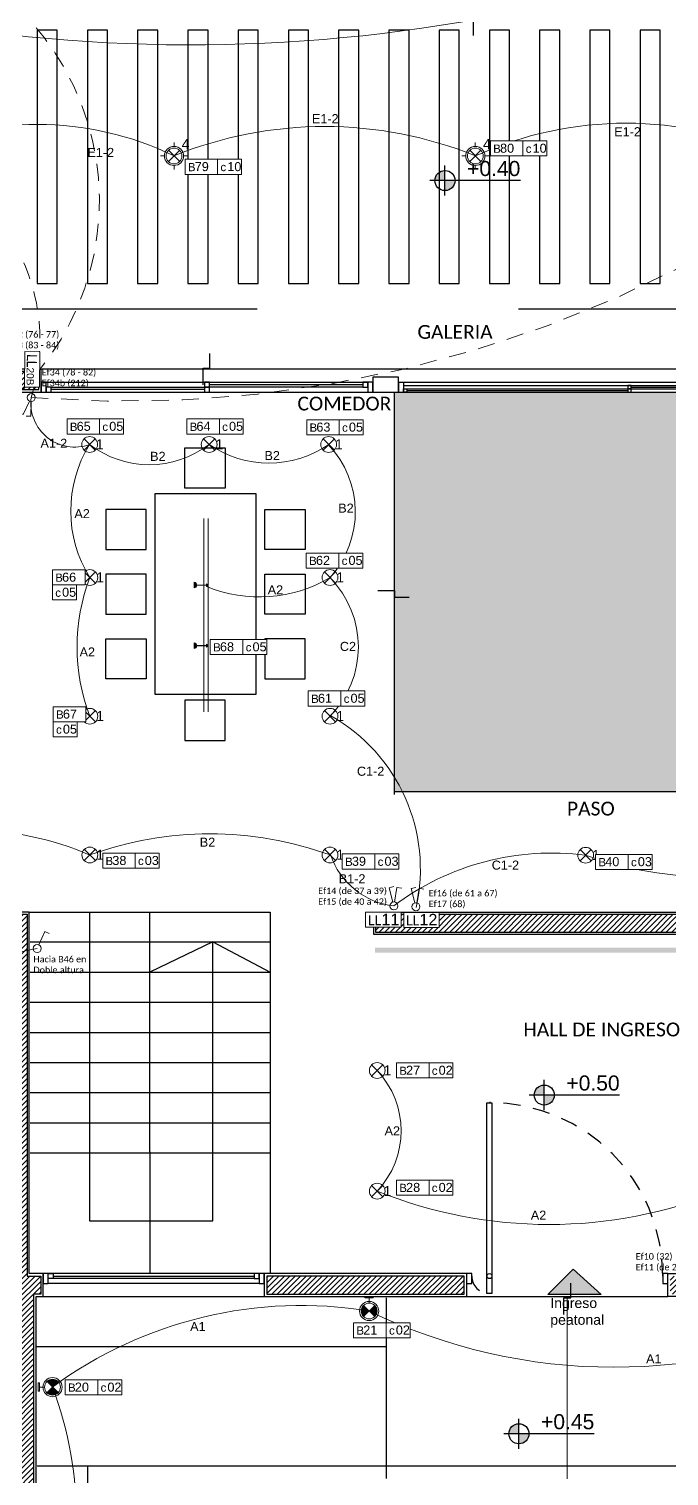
# Model space of a CAD drawing. Header units: millimetres. Extents: x 430 to 1353, y -204 to 152.
# Drawn here: x 650.39 to 656.76, y -59.37 to -44.97 of the extents above; entities that cross this region are included whole.
import ezdxf
from ezdxf.enums import TextEntityAlignment as Align

# ---------------------------------------------------------------- set-up
doc = ezdxf.new("R2010")
doc.units = ezdxf.units.MM
doc.linetypes.add('DASHED', pattern=[0.3, 0.17, -0.13])
doc.layers.get('0').update_dxf_attribs({"color": 250})
for name, color, linetype in [('AN - Designacion Corte 1-50', 252, 'Continuous'), ('AN - Designacion Nivel 1-50', 252, 'Continuous'), ('AN - Texto 1-50', 252, 'Continuous'), ('AR - Carpinteria', 252, 'Continuous'), ('AR - Equipamiento Fijo', 252, 'Continuous'), ('AR - Ht', 252, 'Continuous'), ('AR - Proyeccion', 252, 'DASHED'), ('AR - Vista 05', 252, 'Continuous'), ('AR - Vista 1', 252, 'Continuous'), ('AR - Vista 3', 252, 'Continuous'), ('AR - Vista 4', 252, 'Continuous'), ('AR-VISTA-1', 252, 'Continuous'), ('AR_Vista 1', 252, 'Continuous'), ('ND- ESPACIOS', 253, 'Continuous')]:
    doc.layers.add(name, color=color, linetype=linetype)
for name, color, linetype, lineweight in [('ND-Apliques', 1, 'Continuous', 15), ('ND-IUG- Cable led', 1, 'Continuous', 13), ('ND-IUG-C10', 152, 'Continuous', 13), ('ND-IUG-C2', 150, 'Continuous', 13), ('ND-IUG-C3', 82, 'Continuous', 13), ('ND-IUG-C5', 40, 'Continuous', 13), ('ND-IUG-C6', 173, 'Continuous', 13), ('ND-IUG-C9', 200, 'Continuous', 13), ('ND-LL_Num', 7, 'Continuous', 9), ('ND-Llaves', 92, 'Continuous', 9), ('ND-texto', 251, 'Continuous', 15)]:
    doc.layers.add(name, color=color, linetype=linetype, lineweight=lineweight)
doc.styles.add('1', font='arial.ttf')
doc.styles.add('1.50 txt especificaciones', font='tahoma.ttf', dxfattribs={"height": 0.075})
doc.styles.add('Arial', font='arial.ttf')
doc.styles.add('IMPLANTACION', font='arial.ttf', dxfattribs={"height": 0.3})
doc.styles.get("Standard").update_dxf_attribs({"font": 'arial.ttf'})
doc.styles.add('Texto 1 50', font='arial.ttf', dxfattribs={"height": 0.1})
doc.styles.add('Texto Simbolos 1 50', font='arial.ttf', dxfattribs={"height": 0.15})

# ---------------------------------------------------------------- blocks, each defined once
blk = doc.blocks.new('Aplieque_Cielo-tierra')
h = blk.add_hatch(color=256)
h.dxf.hatch_style = 1
h.paths.add_polyline_path([(0, 0.143), (-0.055, 0.199, 0.293406), (-0.073, 0.116, 0.107717), (-0.055, 0.088)])
h.paths.add_polyline_path([(0.074, 0.171, 0.107717), (0.056, 0.199), (0, 0.143), (0.056, 0.088, 0.293406)])
for p, q in [((-0.055, 0.199), (0.056, 0.088)), ((-0.055, 0.088), (0.056, 0.199)), ((-0.041, 0), (0.041, 0)), ((0, 0.065), (0, 0.012))]:
    blk.add_line(p, q)
blk.add_lwpolyline([(-0.041, 0), (0.041, 0), (0.041, 0.012), (-0.041, 0.012)], close=True)
for radius in [0.0953, 0.0786]:
    blk.add_circle((0, 0.143), radius)
blk = doc.blocks.new('Aplique para techo exterior')
for p, q in [((-0.095, 0), (-0.135, 0)), ((-0.056, -0.056), (0.056, 0.056)), ((-0.056, 0.056), (0.056, -0.056)), ((0, 0.095), (0, 0.135)), ((0.095, 0), (0.135, 0)), ((0, -0.095), (0, -0.135))]:
    blk.add_line(p, q)
for radius in [0.0953, 0.0786]:
    blk.add_circle((0, 0), radius)
at = {"insert": (0.076, 0.167), "char_height": 0.1, "attachment_point": 1, "style": 'IMPLANTACION'}
blk.add_mtext_dynamic_manual_height_columns('4', width=0.07241, gutter_width=1.5, heights=[0], dxfattribs=at)
blk = doc.blocks.new('Aplique_ext_caja 7x7')
for p, q in [((-0.056, 0.056), (0.056, -0.056)), ((-0.056, -0.056), (0.056, 0.056))]:
    blk.add_line(p, q)
blk.add_circle((0, 0), 0.0786)
blk = doc.blocks.new('*U439')
blk.add_blockref('Aplique_ext_caja 7x7', (0, 0))
at = {"insert": (0.063, 0.052), "char_height": 0.1, "attachment_point": 1, "style": 'IMPLANTACION'}
blk.add_mtext_dynamic_manual_height_columns('1', width=0.08011, gutter_width=0.558, heights=[0], dxfattribs=at)
blk = doc.blocks.new('*U422')
blk.add_blockref('Aplique_ext_caja 7x7', (0, 0))
at = {"insert": (0.063, 0.052), "char_height": 0.1, "attachment_point": 1, "style": 'IMPLANTACION'}
blk.add_mtext_dynamic_manual_height_columns('1', width=0.08011, gutter_width=0.558, heights=[0], dxfattribs=at)
blk = doc.blocks.new('*U423')
blk.add_blockref('Aplique_ext_caja 7x7', (0, 0))
at = {"insert": (0.063, 0.052), "char_height": 0.1, "attachment_point": 1, "style": 'IMPLANTACION'}
blk.add_mtext_dynamic_manual_height_columns('1', width=0.08011, gutter_width=0.558, heights=[0], dxfattribs=at)
blk = doc.blocks.new('*U424')
blk.add_blockref('Aplique_ext_caja 7x7', (0, 0))
at = {"insert": (0.063, 0.052), "char_height": 0.1, "attachment_point": 1, "style": 'IMPLANTACION'}
blk.add_mtext_dynamic_manual_height_columns('1', width=0.08011, gutter_width=0.558, heights=[0], dxfattribs=at)
blk = doc.blocks.new('*U430')
blk.add_blockref('Aplique_ext_caja 7x7', (0, 0))
at = {"insert": (0.063, 0.052), "char_height": 0.1, "attachment_point": 1, "style": 'IMPLANTACION'}
blk.add_mtext_dynamic_manual_height_columns('1', width=0.08011, gutter_width=0.558, heights=[0], dxfattribs=at)
blk = doc.blocks.new('*U431')
blk.add_blockref('Aplique_ext_caja 7x7', (0, 0))
at = {"insert": (0.063, 0.052), "char_height": 0.1, "attachment_point": 1, "style": 'IMPLANTACION'}
blk.add_mtext_dynamic_manual_height_columns('1', width=0.08011, gutter_width=0.558, heights=[0], dxfattribs=at)
blk = doc.blocks.new('*U432')
blk.add_blockref('Aplique_ext_caja 7x7', (0, 0))
at = {"insert": (0.063, 0.052), "char_height": 0.1, "attachment_point": 1, "style": 'IMPLANTACION'}
blk.add_mtext_dynamic_manual_height_columns('1', width=0.08011, gutter_width=0.558, heights=[0], dxfattribs=at)
blk = doc.blocks.new('*U433')
blk.add_blockref('Aplique_ext_caja 7x7', (0, 0))
at = {"insert": (0.063, 0.052), "char_height": 0.1, "attachment_point": 1, "style": 'IMPLANTACION'}
blk.add_mtext_dynamic_manual_height_columns('1', width=0.08011, gutter_width=0.558, heights=[0], dxfattribs=at)
blk = doc.blocks.new('*U434')
blk.add_blockref('Aplique_ext_caja 7x7', (0, 0))
at = {"insert": (0.063, 0.052), "char_height": 0.1, "attachment_point": 1, "style": 'IMPLANTACION'}
blk.add_mtext_dynamic_manual_height_columns('1', width=0.08011, gutter_width=0.558, heights=[0], dxfattribs=at)
blk = doc.blocks.new('*U406')
blk.add_blockref('Aplique_ext_caja 7x7', (0, 0))
at = {"insert": (0.063, 0.052), "char_height": 0.1, "attachment_point": 1, "style": 'IMPLANTACION'}
blk.add_mtext_dynamic_manual_height_columns('1', width=0.08011, gutter_width=0.558, heights=[0], dxfattribs=at)
blk = doc.blocks.new('*U407')
blk.add_blockref('Aplique_ext_caja 7x7', (0, 0))
at = {"insert": (0.063, 0.052), "char_height": 0.1, "attachment_point": 1, "style": 'IMPLANTACION'}
blk.add_mtext_dynamic_manual_height_columns('1', width=0.08011, gutter_width=0.558, heights=[0], dxfattribs=at)
blk = doc.blocks.new('*U394')
blk.add_blockref('Aplique_ext_caja 7x7', (0, 0))
at = {"insert": (0.063, 0.052), "char_height": 0.1, "attachment_point": 1, "style": 'IMPLANTACION'}
blk.add_mtext_dynamic_manual_height_columns('1', width=0.08011, gutter_width=0.558, heights=[0], dxfattribs=at)
blk = doc.blocks.new('N_Boca')
at = {"ltscale": 0.5}
blk.add_wipeout([(0, 0.15), (0.324, 0.15), (0.324, 0), (0, 0)], dxfattribs=at)
blk.add_lwpolyline([(0, 0.15), (0.324, 0.15), (0.324, 0), (0, 0)], close=True, dxfattribs=at)
at = {"ltscale": 0.5, "insert": (0.028, 0.113), "char_height": 0.0816, "attachment_point": 1, "style": '1'}
blk.add_mtext_dynamic_manual_height_columns('B', width=0.06653, gutter_width=2.041, heights=[0], dxfattribs=at)
at = {"ltscale": 0.5, "style": '1'}
blk.add_attdef('BOCA', (0.096, 0.032), '', height=0.09, dxfattribs=at)
blk = doc.blocks.new('Llave_2_puntos')
for points in [[(0, 0.11), (0, 0.256), (0.048, 0.256)], [(0.017, 0.106), (0.077, 0.24), (0.121, 0.22)]]:
    blk.add_lwpolyline(points)
blk.add_circle((0, 0.07), 0.04)
blk = doc.blocks.new('Llave_1_punto')
blk.add_lwpolyline([(0.017, 0.106), (0.077, 0.24), (0.121, 0.22)])
blk.add_circle((0, 0.07), 0.04)
blk = doc.blocks.new('N_Llave')
at = {"ltscale": 0.5}
blk.add_wipeout([(0, 0), (0.353, 0), (0.353, 0.15), (0, 0.15)], dxfattribs=at)
blk.add_wipeout([(0, 0), (0.353, 0), (0.353, 0.15), (0, 0.15)], dxfattribs=at)
blk.add_lwpolyline([(0, 0), (0.353, 0), (0.353, 0.15), (0, 0.15)], close=True, dxfattribs=at)
at = {"ltscale": 0.5, "insert": (0.023, 0.02), "char_height": 0.1, "attachment_point": 7, "style": '1.50 txt especificaciones'}
blk.add_mtext_dynamic_manual_height_columns('LL', width=0.02479, gutter_width=0.278, heights=[0], dxfattribs=at)
at = {"ltscale": 0.5, "style": '1'}
blk.add_attdef('00', text='', height=1, dxfattribs=at).set_placement((0.157, 0.021), (0.336, 0.021), align=Align.ALIGNED)
blk = doc.blocks.new('Designacion Nivel Planta 1 50')
h = blk.add_hatch(color=256)
h.dxf.hatch_style = 1
h.paths.add_polyline_path([(0, 0.1, 0.414214), (-0.1, 0), (0, 0)])
h.paths.add_polyline_path([(0.1, 0), (0, 0), (0, -0.1, 0.414214)])
for p, q in [((0, -0.15), (0, 0.15)), ((0.75, 0), (-0.15, 0))]:
    blk.add_line(p, q)
blk.add_circle((0, 0), 0.1)
at = {"style": 'Texto Simbolos 1 50'}
blk.add_attdef('NIVEL', text='', height=0.15, dxfattribs=at).set_placement((0.75, 0), align=Align.BOTTOM_RIGHT)
blk = doc.blocks.new('*U61')
at = {"layer": 'AR - Carpinteria'}
for p, q in [((0.05, 0.1), (0, 0.1)), ((0, 0), (0.05, 0)), ((0.05, 0), (0.05, 0.1)), ((1.95, 0.1), (1.95, 0)), ((2, 0.1), (1.95, 0.1)), ((1.95, 0), (2, 0))]:
    blk.add_line(p, q, dxfattribs=at)
blk.add_lwpolyline([(0.2, -0.1), (0.2, 1.8), (0.25, 1.8), (0.25, -0.1)], close=True, dxfattribs=at)
blk.add_circle((0.225, 0.075), 0.025, dxfattribs=at)
at = {"layer": 'AR - Carpinteria', "color": 252, "linetype": 'DASHED'}
for radius, start, end in [(1.726, 0, 90), (0.175, 180, 270)]:
    blk.add_arc((0.225, 0.075), radius, start, end, dxfattribs=at)
blk = doc.blocks.new('*U494')
at = {"color": 8}
for p, q in [((1.625, 0.025), (0.1, 0.025)), ((1.675, 0.075), (3.2, 0.075))]:
    blk.add_line(p, q, dxfattribs=at)
at = {"layer": 'AR - Carpinteria'}
for p, q in [((0.05, 0.1), (3.25, 0.1)), ((0.05, 0), (3.25, 0)), ((0.1, 0.05), (1.625, 0.05)), ((3.2, 0.05), (1.675, 0.05))]:
    blk.add_line(p, q, dxfattribs=at)
for points in [[(0, 0), (0.05, 0), (0.05, 0.1), (0, 0.1)], [(0.05, 0), (0.1, 0), (0.1, 0.05), (0.05, 0.05)], [(1.675, 0.1), (1.625, 0.1), (1.625, 0.05), (1.675, 0.05)], [(1.625, 0), (1.675, 0), (1.675, 0.05), (1.625, 0.05)], [(3.25, 0.1), (3.2, 0.1), (3.2, 0.05), (3.25, 0.05)], [(3.25, 0), (3.3, 0), (3.3, 0.1), (3.25, 0.1)]]:
    blk.add_lwpolyline(points, close=True, dxfattribs=at)
blk = doc.blocks.new('*U98')
for p, q in [((0, 0.1), (6.85, 0.1)), ((0, 0.1), (0, 0)), ((0, 0), (6.85, 0)), ((0.05, 0.1), (0.05, 0)), ((0.05, 0.067), (6.8, 0.067)), ((0.05, 0.033), (6.8, 0.033)), ((6.8, 0.1), (6.8, 0)), ((6.85, 0.1), (6.85, 0))]:
    blk.add_line(p, q)
at = {"color": 8}
for p, q in [((0.083, 0.017), (2.283, 0.017)), ((2.317, 0.05), (4.533, 0.05)), ((4.567, 0.083), (6.767, 0.083))]:
    blk.add_line(p, q, dxfattribs=at)
for points in [[(0.083, 0), (0.05, 0), (0.05, 0.033), (0.083, 0.033)], [(2.283, 0.033), (2.317, 0.033), (2.317, 0.067), (2.283, 0.067)], [(2.283, 0), (2.317, 0), (2.317, 0.033), (2.283, 0.033)], [(4.533, 0.067), (4.567, 0.067), (4.567, 0.1), (4.533, 0.1)], [(4.533, 0.033), (4.567, 0.033), (4.567, 0.067), (4.533, 0.067)], [(6.767, 0.067), (6.8, 0.067), (6.8, 0.1), (6.767, 0.1)]]:
    blk.add_lwpolyline(points, close=True)
blk = doc.blocks.new('*U294')
at = {"color": 8}
blk.add_line((2.1, 0.025), (0.1, 0.025), dxfattribs=at)
at = {"layer": 'AR - Carpinteria'}
for p, q in [((0.05, 0.1), (2.15, 0.1)), ((0.05, 0), (2.15, 0)), ((0.1, 0.05), (2.1, 0.05))]:
    blk.add_line(p, q, dxfattribs=at)
for points in [[(0, 0), (0.05, 0), (0.05, 0.1), (0, 0.1)], [(0.05, 0), (0.1, 0), (0.1, 0.05), (0.05, 0.05)], [(2.15, 0), (2.1, 0), (2.1, 0.05), (2.15, 0.05)], [(2.15, 0), (2.2, 0), (2.2, 0.1), (2.15, 0.1)]]:
    blk.add_lwpolyline(points, close=True, dxfattribs=at)
blk = doc.blocks.new('PLANTA BAJA')
at = {"layer": 'AR - Ht', "true_color": 0x383838, "transparency": 33554610}
h = blk.add_hatch(dxfattribs=at)
h.set_pattern_fill('ANSI31', color=250, scale=0.012)
h.set_pattern_definition([(45, (-605.2518, -51.777135), (-0.0269407684, 0.0269407684), [])])
h.paths.add_polyline_path([(23.605, 24.735), (23.425, 24.735), (23.425, 24.69), (22.52, 24.69), (22.52, 24.63), (22.759, 24.63), (22.759, 24.58), (22.52, 24.58), (22.52, 24.52), (23.425, 24.52), (23.425, 24.45), (23.605, 24.45)])
h.paths.add_polyline_path([(18.205, 30.805), (18.025, 30.805), (18.025, 30.625), (18.205, 30.625)])
h.paths.add_polyline_path([(0.205, 16.225), (1.215, 16.225), (1.215, 16.405), (0.025, 16.405), (0.025, 10.52), (0.205, 10.52), (0.205, 11.89), (0.205, 13.002), (1.197, 13.002), (1.197, 13.068), (0.517, 13.068), (0.517, 13.118), (1.197, 13.118), (1.197, 13.182), (0.205, 13.182), (0.205, 14.957), (0.82, 14.957), (0.82, 15.077), (0.205, 15.077)])
h.paths.add_polyline_path([(4.45, 16.405), (2.165, 16.405), (2.165, 16.225), (3.625, 16.225), (3.625, 13.182), (2.638, 13.182), (2.638, 13.118), (3.318, 13.118), (3.318, 13.068), (2.638, 13.068), (2.638, 13.002), (3.625, 13.002), (3.625, 12.015), (3.805, 12.015), (3.805, 16.225), (4.45, 16.225)])
h.paths.add_polyline_path([(7.455, 16.405), (5.5, 16.405), (5.5, 16.225), (7.455, 16.225)])
h.paths.add_polyline_path([(7.34, 11.005), (3.805, 11.005), (3.805, 11.075), (3.625, 11.075), (3.625, 10.825), (4.155, 10.825), (4.155, 8.47), (3.625, 8.47), (3.625, 8.35), (4.275, 8.35), (4.275, 10.825), (7.22, 10.825), (7.22, 7.405), (7.225, 7.405), (7.225, 0.025), (7.405, 0.025), (7.405, 7.225), (7.475, 7.225), (7.475, 7.405), (7.34, 7.405)])
h.paths.add_polyline_path([(3.805, 7.405), (2.615, 7.405), (2.615, 7.815), (2.495, 7.815), (2.495, 7.405), (0.205, 7.405), (0.205, 7.96), (0.025, 7.96), (0.025, 0.025), (0.205, 0.025), (0.205, 7.225), (3.805, 7.225)])
h.paths.add_polyline_path([(11.69, 7.405), (9.89, 7.405), (9.725, 7.405), (9.725, 7.225), (11.69, 7.225)])
h.paths.add_polyline_path([(14.62, 11.005), (10.81, 11.005), (10.81, 10.825), (14.62, 10.825)])
h.paths.add_polyline_path([(18.225, 11.005), (15.875, 11.005), (15.875, 10.825), (18.055, 10.825), (18.055, 9.505), (17.475, 9.505), (17.475, 9.175), (17.215, 9.175), (17.215, 9.055), (18.055, 9.055), (18.055, 7.405), (17.47, 7.405), (17.47, 7.225), (18.035, 7.225), (18.195, 7.225), (18.22, 7.225), (18.22, 7.405), (18.175, 7.405), (18.175, 10.825), (18.225, 10.825)])
h.paths.add_polyline_path([(18.055, 9.425), (18.055, 9.175), (17.555, 9.175), (17.555, 9.425)], flags=16)
h.paths.add_polyline_path([(16.42, 7.405), (16.375, 7.405), (16.375, 9.95), (16.255, 9.95), (16.255, 7.405), (13.74, 7.405), (13.74, 7.225), (14.29, 7.225), (14.29, 5.415), (14.74, 5.415), (14.74, 7.225), (16.395, 7.225), (16.42, 7.225)])
h.paths.add_polyline_path([(23.605, 16.405), (21.57, 16.405), (21.57, 16.225), (23.425, 16.225), (23.425, 11.685), (19.375, 11.685), (19.375, 12.365), (19.255, 12.365), (19.17, 12.365), (19.17, 12.245), (19.255, 12.245), (19.255, 11.005), (19.165, 11.005), (19.165, 10.825), (19.375, 10.825), (19.375, 11.565), (23.425, 11.565), (23.425, 7.405), (21.57, 7.405), (21.57, 7.225), (23.605, 7.225)])
h.paths.add_polyline_path([(18.22, 16.405), (17.91, 16.405), (17.91, 16.225), (18.055, 16.225), (18.055, 12.25), (18.22, 12.25), (18.22, 12.36), (18.175, 12.36), (18.175, 16.225), (18.22, 16.225)])
h.paths.add_polyline_path([(21.77, 23.57), (20.762, 23.57), (20.762, 23.535), (21.362, 23.535), (21.362, 23.435), (20.762, 23.435), (20.762, 23.4), (21.66, 23.4), (21.66, 23.165), (21.77, 23.165)])
h.paths.add_polyline_path([(18.918, 23.535), (19.512, 23.535), (19.512, 23.57), (18.215, 23.57), (18.215, 23.615), (18.025, 23.615), (18.025, 19.825), (18.23, 19.825), (18.255, 19.825), (18.255, 20.005), (18.205, 20.005), (18.205, 23.4), (19.512, 23.4), (19.512, 23.435), (18.918, 23.435)])
h.paths.add_polyline_path([(23.605, 30.805), (23.355, 30.805), (23.355, 30.625), (23.425, 30.625), (23.425, 26.15), (21.66, 26.15), (21.66, 24.52), (21.77, 24.52), (21.77, 26.04), (23.425, 26.04), (23.425, 25.785), (23.605, 25.785)])
h.paths.add_polyline_path([(3.825, 20.005), (2.375, 20.005), (2.375, 20.055), (2.265, 20.055), (2.265, 20.005), (0.205, 20.005), (0.205, 20.055), (0.025, 20.055), (0.025, 19.825), (3.825, 19.825)])
h.paths.add_polyline_path([(5.605, 23.61), (5.425, 23.61), (5.425, 20.005), (5.375, 20.005), (5.375, 19.825), (5.4, 19.825), (5.605, 19.825)])
h.paths.add_polyline_path([(5.605, 30.805), (5.425, 30.805), (5.425, 30.625), (5.605, 30.625)])
h.paths.add_polyline_path([(0.21, 21.41), (0.21, 21.66), (0.36, 21.66), (0.36, 21.41)], flags=16)
h.paths.add_polyline_path([(0.435, 21.66), (2.265, 21.66), (2.265, 20.905), (2.375, 20.905), (2.375, 21.66), (4.055, 21.66), (4.055, 20.96), (4.165, 20.96), (4.165, 21.635), (4.165, 22.685), (4.015, 22.685), (4.015, 21.77), (1.965, 21.77), (1.965, 22.685), (1.815, 22.685), (1.815, 21.77), (0.42, 21.77), (0.205, 21.77), (0.205, 30.625), (0.275, 30.625), (0.275, 30.805), (0.23, 30.805), (0.025, 30.805), (0.025, 21.085), (0.205, 21.085), (0.205, 21.335), (0.435, 21.335)])
h.paths.add_polyline_path([(1.995, 8.74), (1.995, 9.055), (2.445, 9.055), (2.445, 8.74)], flags=16)
h.paths.add_polyline_path([(2.615, 9.035), (2.615, 9.175), (0.205, 9.175), (0.205, 9.47), (0.025, 9.47), (0.025, 9.035), (0.025, 9.01), (0.205, 9.01), (0.205, 9.055), (1.915, 9.055), (1.915, 8.66), (2.615, 8.66)])
h.paths.add_polyline_path([(23.425, 21.935), (23.17, 21.935), (23.17, 22.09), (23.425, 22.09)], flags=16)
h.paths.add_polyline_path([(23.605, 23.4), (23.425, 23.4), (23.425, 23.335), (22.62, 23.335), (22.62, 23.275), (22.859, 23.275), (22.859, 23.225), (22.62, 23.225), (22.62, 23.165), (23.425, 23.165), (23.425, 22.165), (23.095, 22.165), (23.095, 21.935), (21.795, 21.935), (21.66, 21.935), (21.66, 21.865), (21.795, 21.865), (23.425, 21.865), (23.425, 20.005), (21.77, 20.005), (21.77, 21.115), (21.66, 21.115), (21.66, 20.005), (21.605, 20.005), (21.605, 19.825), (21.64, 19.825), (23.605, 19.825)])
at = {"layer": 'AR - Ht', "transparency": 33554559}
h = blk.add_hatch(color=254, dxfattribs=at)
h.dxf.hatch_style = 1
h.paths.add_polyline_path([(10.995, 12.225), (17.935, 12.225), (17.935, 16.2), (10.995, 16.2)])
at = {"layer": 'AR - Carpinteria'}
for p, q in [((17.895, 16.43), (7.485, 16.43)), ((7.5, 7.2), (9.7, 7.2)), ((11.715, 7.2), (13.715, 7.2))]:
    blk.add_line(p, q, dxfattribs=at)
blk.add_lwpolyline([(10.78, 16.2), (11.035, 16.2), (11.035, 16.35), (10.78, 16.35)], close=True, dxfattribs=at)
at = {"layer": 'AR - Proyeccion', "ltscale": 20}
blk.add_line((14.235, 5.515), (7.44, 5.515), dxfattribs=at)
for points in [[(7.44, 19.8), (7.44, 17.28), (7.64, 17.28), (7.64, 19.8), (7.44, 19.8)], [(7.94, 19.8), (7.94, 17.28), (8.14, 17.28), (8.14, 19.8), (7.94, 19.8)], [(8.44, 19.8), (8.44, 17.28), (8.64, 17.28), (8.64, 19.8), (8.44, 19.8)], [(8.94, 19.8), (8.94, 17.28), (9.14, 17.28), (9.14, 19.8), (8.94, 19.8)], [(9.44, 19.8), (9.44, 17.28), (9.64, 17.28), (9.64, 19.8), (9.44, 19.8)], [(9.94, 19.8), (9.94, 17.28), (10.14, 17.28), (10.14, 19.8), (9.94, 19.8)], [(10.44, 19.8), (10.44, 17.28), (10.64, 17.28), (10.64, 19.8), (10.44, 19.8)], [(10.94, 19.8), (10.94, 17.28), (11.14, 17.28), (11.14, 19.8), (10.94, 19.8)], [(11.44, 19.8), (11.44, 17.28), (11.64, 17.28), (11.64, 19.8), (11.44, 19.8)], [(11.94, 19.8), (11.94, 17.28), (12.14, 17.28), (12.14, 19.8), (11.94, 19.8)], [(12.44, 19.8), (12.44, 17.28), (12.64, 17.28), (12.64, 19.8), (12.44, 19.8)], [(12.94, 19.8), (12.94, 17.28), (13.14, 17.28), (13.14, 19.8), (12.94, 19.8)], [(13.44, 19.8), (13.44, 17.28), (13.64, 17.28), (13.64, 19.8), (13.44, 19.8)]]:
    blk.add_lwpolyline(points, dxfattribs=at)
blk.add_lwpolyline([(0.23, 17.03), (23.4, 17.03), (23.4, 16.43), (0.23, 16.43)], close=True, dxfattribs=at)
at = {"layer": 'AR - Vista 05'}
for points in [[(7.48, 16.2), (7.48, 16.43), (5.475, 16.43), (5.475, 16.2)], [(7.43, 7.2), (7.5, 7.2), (7.5, 7.43), (7.36, 7.43), (7.36, 11.025), (3.825, 11.025), (3.825, 11.095), (3.605, 11.095), (3.605, 10.805), (4.135, 10.805), (4.135, 8.49), (3.605, 8.49), (3.605, 8.33), (4.295, 8.33), (4.295, 10.805), (7.2, 10.805), (7.2, 0), (7.43, 0)], [(16.235, 9.975), (16.395, 9.975), (16.395, 7.43), (16.445, 7.43), (16.445, 7.2), (16.395, 7.2), (14.765, 7.2), (14.765, 5.39), (14.265, 5.39), (14.265, 7.2), (13.715, 7.2), (13.715, 7.43), (16.235, 7.43)], [(9.7, 7.43), (9.7, 7.2), (11.715, 7.2), (11.715, 7.43), (9.89, 7.43)]]:
    blk.add_lwpolyline(points, close=True, dxfattribs=at)
blk.add_lwpolyline([(10.79, 11.025), (14.64, 11.025), (14.64, 10.805), (10.79, 10.805), (10.79, 11.025)], dxfattribs=at)
at = {"layer": 'AR - Vista 1'}
for p, q in [((10.995, 12.195), (10.995, 16.2)), ((10.995, 12.225), (17.935, 12.225)), ((10.915, 5.515), (10.915, 7.19)), ((10.915, 5.39), (10.915, 5.515))]:
    blk.add_line(p, q, dxfattribs=at)
blk.add_lwpolyline([(10.915, 5.515), (7.94, 5.515), (7.94, 0)], dxfattribs=at)
at = {"layer": 'AR - Vista 4'}
for points in [[(7.455, 16.225), (7.455, 16.405), (5.5, 16.405), (5.5, 16.225)], [(7.22, 10.825), (4.275, 10.825), (4.275, 8.35), (3.625, 8.35), (3.625, 8.47), (4.155, 8.47), (4.155, 10.825), (3.625, 10.825), (3.625, 11.075), (3.805, 11.075), (3.805, 11.005), (7.34, 11.005), (7.34, 7.405), (7.475, 7.405), (7.475, 7.225), (7.405, 7.225), (7.405, 0.025), (7.225, 0.025), (7.225, 7.405), (7.22, 7.405)], [(10.81, 11.005), (14.62, 11.005), (14.62, 10.825), (10.81, 10.825)], [(9.725, 7.405), (9.725, 7.225), (11.69, 7.225), (11.69, 7.405), (9.89, 7.405)]]:
    blk.add_lwpolyline(points, close=True, dxfattribs=at)
at = {"layer": 'AR-VISTA-1'}
blk.add_line((10.915, 6.7), (7.43, 6.7), dxfattribs=at)
at = {"layer": 'AR_Vista 1'}
for p, q in [((7.36, 11.025), (9.76, 11.025)), ((7.36, 10.995), (7.36, 10.995)), ((8.56, 8.64), (8.56, 11.025)), ((9.76, 11.025), (9.76, 7.43)), ((7.37, 10.73), (9.76, 10.73)), ((7.37, 10.43), (9.76, 10.43)), ((7.37, 10.13), (9.76, 10.13)), ((7.37, 9.83), (9.76, 9.83)), ((7.37, 9.53), (9.76, 9.53)), ((7.37, 9.23), (9.76, 9.23)), ((7.37, 8.93), (9.76, 8.93)), ((8.56, 8.64), (8.56, 7.44)), ((7.37, 8.63), (9.76, 8.63))]:
    blk.add_line(p, q, dxfattribs=at)
for points in [[(7.96, 11.025), (7.96, 7.953), (9.187, 7.953), (9.187, 10.73), (8.56, 10.43)], [(9.187, 10.73), (9.76, 10.43)]]:
    blk.add_lwpolyline(points, dxfattribs=at)
at = {"layer": 'AR - Carpinteria'}
for name, p in [('*U494', (7.48, 16.2)), ('*U98', (11.035, 16.2)), ('*U61', (11.715, 7.33))]:
    blk.add_blockref(name, p, dxfattribs=at)
at = {"layer": 'AR - Carpinteria', "rotation": 180}
blk.add_blockref('*U294', (9.7, 7.43), dxfattribs=at)
blk = doc.blocks.new('Circuito')
at = {"ltscale": 0.5}
blk.add_wipeout([(0, 0.15), (0.238, 0.15), (0.238, 0), (0, 0)], dxfattribs=at)
blk.add_lwpolyline([(0, 0.15), (0.238, 0.15), (0.238, 0), (0, 0)], close=True, dxfattribs=at)
at = {"ltscale": 0.5, "insert": (0.028, 0.113), "char_height": 0.0816, "attachment_point": 1, "style": '1'}
blk.add_mtext_dynamic_manual_height_columns('c', width=0.06653, gutter_width=2.041, heights=[0], dxfattribs=at)
at = {"ltscale": 0.5, "style": '1'}
blk.add_attdef('BOCA', (0.096, 0.032), '', height=0.09, dxfattribs=at)

msp = doc.modelspace()

# ---------------------------------------------------------------- hatches: boundary and pattern name
at = {"layer": 'AR - Vista 3'}
h = msp.add_hatch(color=256, dxfattribs=at)
h.dxf.hatch_style = 1
h.paths.add_polyline_path([(656.086, -57.565), (655.807, -57.315), (655.557, -57.565)])
at = {"layer": 'ND-Apliques'}
h = msp.add_hatch(color=256, dxfattribs=at)
h.dxf.hatch_style = 1
h.paths.add_polyline_path([(652.035, -50.48), (652.035, -50.535, 1)])
h.paths.add_polyline_path([(652.16, -50.494), (652.16, -50.522), (652.174, -50.508)])
h = msp.add_hatch(color=256, dxfattribs=at)
h.dxf.hatch_style = 1
h.paths.add_polyline_path([(652.035, -51.083), (652.035, -51.138, 1)])
h.paths.add_polyline_path([(652.174, -51.111), (652.16, -51.097), (652.16, -51.125)])
h = msp.add_hatch(color=256, dxfattribs=at)
h.dxf.hatch_style = 1
h.paths.add_polyline_path([(653.835, -54.165), (657.681, -54.165), (657.681, -54.115), (653.835, -54.115)])

# ---------------------------------------------------------------- linework, layer by layer
at = {"layer": 'AN - Designacion Corte 1-50'}
for points in [[(654.815, -45.039), (654.815, -44.873), (654.883, -44.873), (654.883, -44.728)], [(652.125, -48.514), (652.125, -48.348), (652.193, -48.348), (652.193, -48.203)], [(653.863, -50.561), (654.029, -50.561), (654.029, -50.629), (654.174, -50.629)], [(655.715, -57.764), (655.715, -57.598), (655.783, -57.598), (655.783, -57.453)]]:
    msp.add_lwpolyline(points, dxfattribs=at)
at = {"layer": 'AR - Equipamiento Fijo'}
for points in [[(651.945, -49.142), (652.345, -49.142), (652.345, -49.542), (651.945, -49.542)], [(651.557, -49.755), (651.157, -49.755), (651.157, -50.155), (651.557, -50.155)], [(651.557, -50.398), (651.157, -50.398), (651.157, -50.798), (651.557, -50.798)], [(651.557, -51.441), (651.157, -51.441), (651.157, -51.041), (651.557, -51.041)], [(652.741, -51.441), (653.141, -51.441), (653.141, -51.041), (652.741, -51.041)], [(651.945, -52.054), (652.345, -52.054), (652.345, -51.654), (651.945, -51.654)]]:
    msp.add_lwpolyline(points, close=True, dxfattribs=at)
at = {"layer": 'AR - Vista 3'}
msp.add_lwpolyline([(656.086, -57.565), (655.557, -57.565), (655.807, -57.315)], close=True, dxfattribs=at)
at = {"layer": 'ND-Apliques'}
for p, q in [((652.134, -51.77), (652.134, -49.845)), ((652.174, -51.77), (652.174, -49.845)), ((652.035, -50.535), (652.035, -50.48)), ((652.16, -50.508), (652.062, -50.508)), ((652.174, -50.508), (652.16, -50.494)), ((652.16, -50.522), (652.16, -50.494)), ((652.174, -50.508), (652.16, -50.522)), ((652.035, -51.083), (652.035, -51.138)), ((652.16, -51.111), (652.062, -51.111)), ((652.174, -51.108), (652.064, -51.109)), ((652.174, -51.111), (652.16, -51.097)), ((652.16, -51.097), (652.16, -51.125)), ((652.174, -51.111), (652.16, -51.125))]:
    msp.add_line(p, q, dxfattribs=at)
for centre in [(652.035, -50.508), (652.035, -51.111)]:
    msp.add_arc(centre, 0.0277, 270, 90, dxfattribs=at)
at = {"layer": 'ND-IUG- Cable led'}
msp.add_arc((652.003, -29.097), 16.036, 257.9033, 280.3459, dxfattribs=at)
at = {"layer": 'ND-IUG-C10'}
for centre, radius, start, end in [((650.479, -49.027), 3.102, 64.0664, 115.9304), ((656.334, -49.52), 3.608, 65.4489, 114.5543), ((653.335, -49.937), 3.992, 67.9369, 112.0599)]:
    msp.add_arc(centre, radius, start, end, dxfattribs=at)
at = {"layer": 'ND-IUG-C2'}
for centre, radius, start, end in [((653.217, -55.938), 0.878, 316.8669, 43.1331), ((655.567, -52.299), 4.571, 248.0398, 291.9491), ((653.102, -61.855), 4.179, 80.7019, 126.3084), ((646.954, -59.837), 3.914, 339.8228, 20.1744)]:
    msp.add_arc(centre, radius, start, end, dxfattribs=at)
at = {"layer": 'ND-IUG-C3'}
for centre, radius, start, end in [((649.804, -55.965), 3.018, 66.6811, 113.3189), ((652.193, -56.486), 3.503, 70.0546, 109.9454), ((657.207, -49.559), 3.854, 250.6742, 289.2122), ((650.649, -55.416), 1.304, 97.7428, 158.7341)]:
    msp.add_arc(centre, radius, start, end, dxfattribs=at)
at = {"layer": 'ND-IUG-C5'}
for centre, radius, start, end in [((652.062, -49.769), 1.254, 148.2353, 211.9958), ((651.59, -48.33), 0.98, 232.6338, 307.3662), ((652.78, -48.245), 1.049, 235.448, 304.552), ((652.669, -49.78), 0.971, 317.7659, 43.7164), ((652.799, -51.123), 1.928, 159.0284, 200.9716), ((652.685, -49.244), 1.382, 247.6402, 300.5842), ((652.686, -51.123), 0.984, 315.5022, 44.4978)]:
    msp.add_arc(centre, radius, start, end, dxfattribs=at)
at = {"layer": 'ND-IUG-C6', "linetype": 'DASHED'}
for centre, radius, start, end in [((648.42, -46.683), 2.673, 312.7821, 81.3743), ((648.575, -48.071), 1.927, 342.7526, 73.4684)]:
    msp.add_arc(centre, radius, start, end, dxfattribs=at)
at = {"layer": 'ND-IUG-C9'}
msp.add_line((655.749, -57.588), (655.749, -59.402), dxfattribs=at)

# ---------------------------------------------------------------- block references
at = {"layer": 'AN - Designacion Nivel 1-50'}
for p, values in [((655.52, -55.582), {'NIVEL': '+0.50'}), ((655.268, -58.952), {'NIVEL': '+0.45'})]:
    msp.add_blockref('Designacion Nivel Planta 1 50', p, dxfattribs=at).add_auto_attribs(values)
at = {"layer": 'AR - Vista 05'}
msp.add_blockref('PLANTA BAJA', (643.034, -64.788), dxfattribs=at)
at = {"layer": 'ND-Apliques'}
for name, p in [('Aplique para techo exterior', (651.836, -46.238)), ('Aplique para techo exterior', (654.834, -46.238)), ('*U430', (650.996, -49.109)), ('*U433', (652.185, -49.109)), ('*U431', (653.375, -49.109)), ('*U407', (650.998, -50.433)), ('*U434', (653.388, -50.433)), ('*U406', (650.998, -51.813)), ('*U432', (653.388, -51.813)), ('*U422', (650.998, -53.193)), ('*U423', (653.388, -53.193)), ('*U424', (655.932, -53.196)), ('*U394', (653.858, -55.338)), ('*U439', (653.858, -56.538))]:
    msp.add_blockref(name, p, dxfattribs=at)
at = {"layer": 'ND-Apliques', "xscale": -1}
for p, rotation in [((653.777, -57.588), 180), ((650.484, -58.488), 270)]:
    msp.add_blockref('Aplieque_Cielo-tierra', p, dxfattribs=dict(at, rotation=rotation))
at = {"layer": 'ND-Llaves'}
for p, rotation in [((650.416, -48.572), 179.1249269826607), ((654.041, -53.768), 14.7073630908291), ((654.261, -53.776), 14.7073630908291)]:
    msp.add_blockref('Llave_2_puntos', p, dxfattribs=dict(at, rotation=rotation))
msp.add_blockref('Llave_1_punto', (650.474, -54.194), dxfattribs=at)

# ---------------------------------------------------------------- texts
at = {"layer": 'AN - Texto 1-50', "insert": (655.58, -57.601, -0.704), "char_height": 0.1, "width": 0.86997, "attachment_point": 1, "style": 'Texto 1 50'}
msp.add_mtext('Ingreso peatonal', dxfattribs=at)
at = {"layer": 'ND- ESPACIOS', "char_height": 0.15, "attachment_point": 1, "rotation": 0.0046}
for s, width, insert in [('{\\fCalibri|b0|i0|c0|p34;\\H0.91667x;GALERIA}', 1.19182, (654.258, -47.92)), ('{\\fCalibri|b0|i0|c0|p34;\\H0.91667x;COMEDOR}', 1.19182, (653.064, -48.633)), ('{\\fCalibri|b0|i0|c0|p34;\\H0.91667x;PASO}', 1.19182, (655.746, -52.663)), ('{\\fCalibri|b0|i0|c0|p34;\\H0.91667x;HALL DE INGRESO}', 2.4794, (655.312, -54.861))]:
    msp.add_mtext_dynamic_manual_height_columns(s, width=width, gutter_width=10.176, heights=[0.357], dxfattribs=dict(at, insert=insert))
at = {"layer": 'ND-LL_Num', "char_height": 0.07, "attachment_point": 1, "rotation": 0.0046}
for s, width, heights, insert in [('{\\fCalibri|b0|i0|c0|p34;\\H0.91667x;Ef32 (76 - 77)\\PEf33 (83 - 84)}', 0.7553, [0.446], (650.151, -47.981)), ('{\\fCalibri|b0|i0|c0|p34;\\H0.91667x;Ef34 (78 - 82)\\PEf34b (212)}', 0.7553, [0.446], (650.519, -48.358)), ('{\\fCalibri|b0|i0|c0|p34;\\H0.91667x;Ef14 (de 37 a 39)\\PEf15 (de 40 a 42)}', 0.72599, [0.271], (653.27, -53.518)), ('{\\fCalibri|b0|i0|c0|p34;\\H0.91667x;Ef16 (de 61 a 67)\\PEf17 (68)}', 0.69525, [0.292], (654.37, -53.541)), ('{\\fCalibri|b0|i0|c0|p34;\\H0.91667x;Hacia B46 en Doble altura}', 0.66084, [0.191], (650.437, -54.198)), ('{\\fCalibri|b0|i0|c0|p34;\\H0.91667x;Ef10 (32)\\PEf11 (de 27 a 31)}', 0.70131, [0.305], (656.43, -57.155))]:
    msp.add_mtext_dynamic_manual_height_columns(s, width=width, gutter_width=10.291, heights=heights, dxfattribs=dict(at, insert=insert))
at = {"layer": 'ND-texto', "style": 'Arial'}
for s, p in [('E1-2', (653.208, -45.912)), ('E1-2', (656.216, -46.042)), ('E1-2', (650.974, -46.248)), ('B2', (651.598, -49.272)), ('B2', (652.736, -49.264)), ('A2', (650.844, -49.842)), ('B2', (653.47, -49.787)), ('A2', (652.768, -50.6)), ('C2', (653.486, -51.163)), ('A2', (650.896, -51.218)), ('C1-2', (653.656, -52.405)), ('B2', (652.092, -53.111)), ('C1-2', (654.997, -53.339)), ('A2', (653.931, -55.983)), ('A2', (655.386, -56.822)), ('A1', (651.996, -57.93)), ('A1', (656.533, -58.252))]:
    msp.add_text(s, height=0.09, dxfattribs=at).set_placement(p)

# ---------------------------------------------------------------- next in the draw order: block references
at = {"layer": 'ND-IUG-C10'}
for p, values in [((654.984, -46.238), {'BOCA': '80'}), ((651.946, -46.421), {'BOCA': '79'})]:
    msp.add_blockref('N_Boca', p, dxfattribs=at).add_auto_attribs(values)
at = {"layer": 'ND-IUG-C2'}
for p, values in [((654.049, -55.412), {'BOCA': '27'}), ((654.049, -56.578), {'BOCA': '28'}), ((653.623, -57.997), {'BOCA': '21'}), ((650.753, -58.565), {'BOCA': '20'})]:
    msp.add_blockref('N_Boca', p, dxfattribs=at).add_auto_attribs(values)
at = {"layer": 'ND-IUG-C3'}
for p, values in [((651.126, -53.325), {'BOCA': '38'}), ((653.51, -53.333), {'BOCA': '39'}), ((656.031, -53.337), {'BOCA': '40'})]:
    msp.add_blockref('N_Boca', p, dxfattribs=at).add_auto_attribs(values)
at = {"layer": 'ND-IUG-C5'}
for p, values in [((650.771, -49.005), {'BOCA': '65'}), ((651.963, -49.005), {'BOCA': '64'}), ((653.156, -49.013), {'BOCA': '63'}), ((653.152, -50.339), {'BOCA': '62'}), ((650.626, -50.506), {'BOCA': '66'}), ((652.197, -51.199), {'BOCA': '68'}), ((653.172, -51.711), {'BOCA': '61'}), ((650.634, -51.868), {'BOCA': '67'})]:
    msp.add_blockref('N_Boca', p, dxfattribs=at).add_auto_attribs(values)

# ---------------------------------------------------------------- next in the draw order: linework, layer by layer
at = {"layer": 'AR - Equipamiento Fijo'}
for points in [[(651.649, -49.598), (652.649, -49.598), (652.649, -51.598), (651.649, -51.598)], [(652.741, -49.755), (653.141, -49.755), (653.141, -50.155), (652.741, -50.155)], [(652.741, -50.398), (653.141, -50.398), (653.141, -50.798), (652.741, -50.798)]]:
    msp.add_lwpolyline(points, close=True, dxfattribs=at)
at = {"layer": 'ND-IUG-C2'}
msp.add_arc((656.208, -52.726), 5.564, 244.0897, 295.9103, dxfattribs=at)
at = {"layer": 'ND-IUG-C3'}
msp.add_arc((654.112, -52.946), 0.76, 198.7374, 263.2447, dxfattribs=at)
at = {"layer": 'ND-IUG-C5'}
for centre, radius, start, end in [((650.847, -48.699), 0.436, 172.5996, 289.8621), ((652.537, -53.333), 1.75, 347.3553, 60.6123)]:
    msp.add_arc(centre, radius, start, end, dxfattribs=at)
at = {"layer": 'ND-IUG-C6', "linetype": 'DASHED'}
msp.add_arc((651.356, -36.588), 12.091, 265.5351, 322.0467, dxfattribs=at)

# ---------------------------------------------------------------- next in the draw order: block references
at = {"layer": 'AN - Designacion Nivel 1-50'}
msp.add_blockref('Designacion Nivel Planta 1 50', (654.532, -46.483), dxfattribs=at).add_auto_attribs({'NIVEL': '+0.40'})
at = {"layer": 'ND-IUG-C2'}
for p in [(654.373, -55.412), (654.373, -56.578), (651.077, -58.565)]:
    msp.add_blockref('Circuito', p, dxfattribs=at).add_auto_attribs({'BOCA': '02'})
at = {"layer": 'ND-IUG-C3'}
for p in [(651.449, -53.325), (656.355, -53.337)]:
    msp.add_blockref('Circuito', p, dxfattribs=at).add_auto_attribs({'BOCA': '03'})
at = {"layer": 'ND-IUG-C5'}
for p in [(651.095, -49.005), (652.287, -49.005), (653.48, -49.013), (653.476, -50.339), (650.626, -50.656), (653.496, -51.711), (650.634, -52.018)]:
    msp.add_blockref('Circuito', p, dxfattribs=at).add_auto_attribs({'BOCA': '05'})

# ---------------------------------------------------------------- next in the draw order: texts
at = {"layer": 'ND-texto', "style": 'Arial'}
for s, p in [('A1-2', (650.507, -49.142)), ('B1-2', (653.475, -53.475))]:
    msp.add_text(s, height=0.09, dxfattribs=at).set_placement(p)

# ---------------------------------------------------------------- next in the draw order: block references
at = {"layer": 'ND-IUG-C10'}
for p in [(655.308, -46.238), (652.27, -46.421)]:
    msp.add_blockref('Circuito', p, dxfattribs=at).add_auto_attribs({'BOCA': '10'})
at = {"layer": 'ND-IUG-C2'}
msp.add_blockref('Circuito', (653.947, -57.997), dxfattribs=at).add_auto_attribs({'BOCA': '02'})
at = {"layer": 'ND-IUG-C3'}
msp.add_blockref('Circuito', (653.834, -53.333), dxfattribs=at).add_auto_attribs({'BOCA': '03'})
at = {"layer": 'ND-IUG-C5'}
msp.add_blockref('Circuito', (652.521, -51.199), dxfattribs=at).add_auto_attribs({'BOCA': '05'})
at = {"layer": 'ND-LL_Num'}
ref = msp.add_blockref('N_Llave', (650.352, -48.185), dxfattribs=dict(at, rotation=269.3570150318365))
ref.add_attrib('00', '20B', dxfattribs={"layer": '0', "ltscale": 0.5, "height": 0.0718, "rotation": 269.357, "style": '1'}).set_placement((650.37, -48.343), (650.368, -48.521), align=Align.ALIGNED)
ref = msp.add_blockref('N_Llave', (653.742, -53.913), dxfattribs=at)
ref.add_attrib('00', '11', dxfattribs={"layer": '0', "ltscale": 0.5, "height": 0.1148, "style": '1'}).set_placement((653.899, -53.892), (654.078, -53.892), align=Align.ALIGNED)

# ---------------------------------------------------------------- next in the draw order: block references
ref = msp.add_blockref('N_Llave', (654.121, -53.914), dxfattribs=at)
ref.add_attrib('00', '12', dxfattribs={"layer": '0', "ltscale": 0.5, "height": 0.1148, "style": '1'}).set_placement((654.278, -53.894), (654.456, -53.894), align=Align.ALIGNED)

# ---------------------------------------------------------------- next in the draw order: linework, layer by layer
at = {"layer": 'ND-IUG-C3'}
msp.add_arc((655.594, -55.783), 2.609, 82.5648, 127.0403, dxfattribs=at)

doc.saveas('drawing.dxf')
